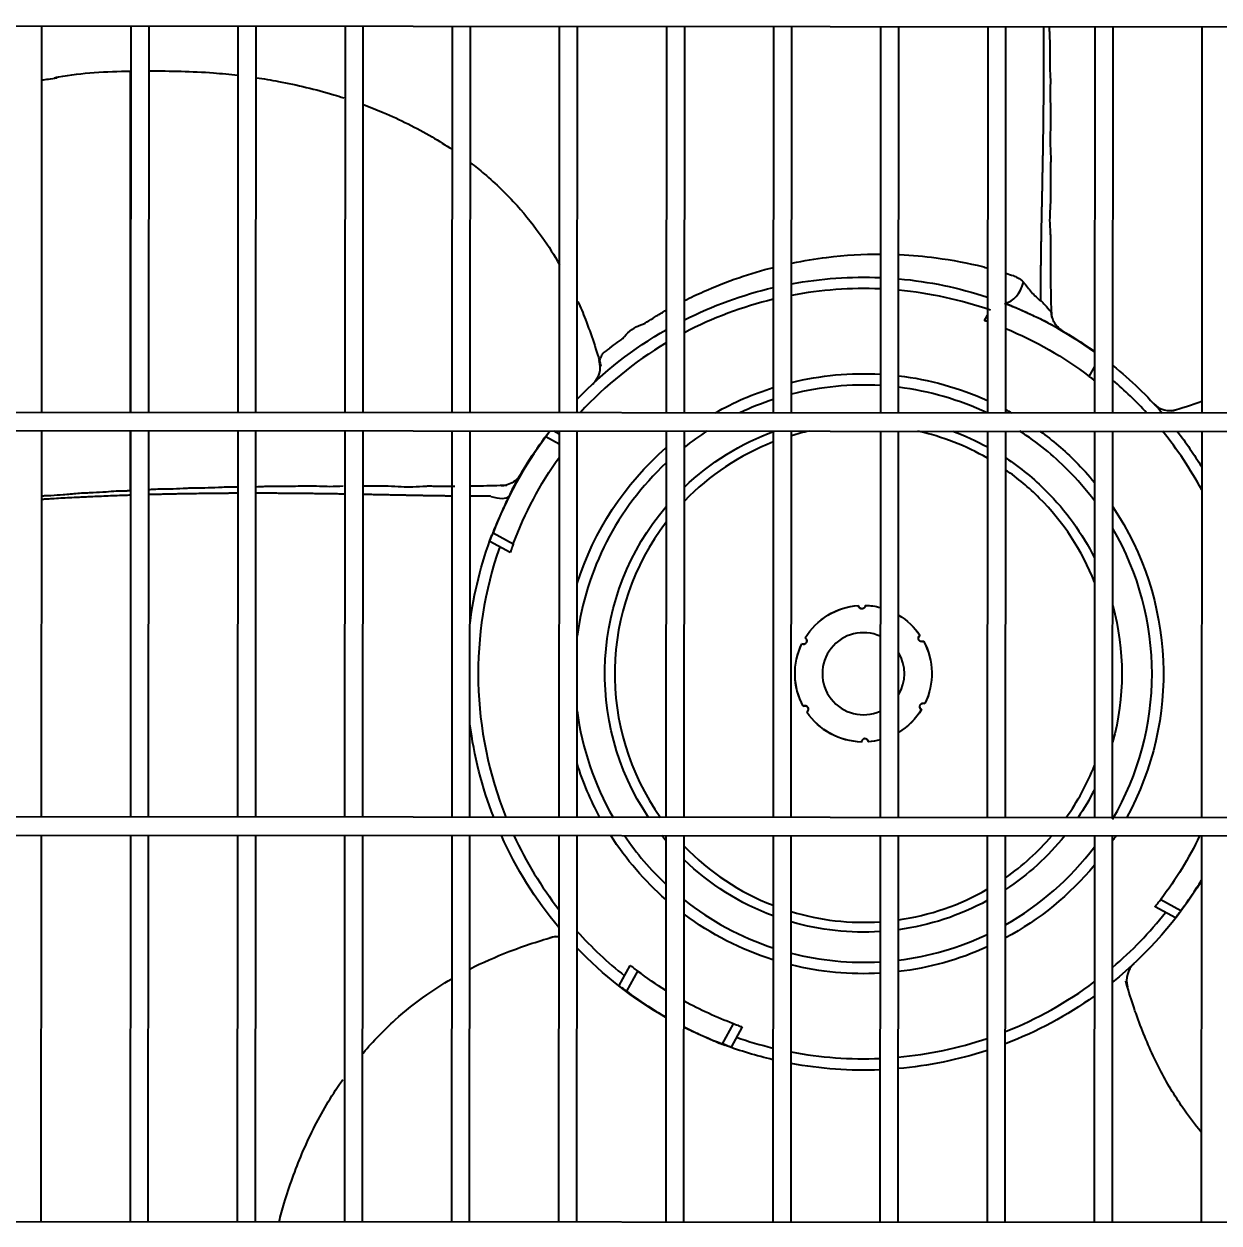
# Model space of a CAD drawing. Extents: x 58467 to 79089, y -33726 to -17391.
# Drawn here: x 72349.58 to 72375.8, y -20826.53 to -20800.22 of the extents above; entities that cross this region are included whole.
import ezdxf

# ---------------------------------------------------------------- set-up
doc = ezdxf.new("R2010")
doc.units = 0
doc.header["$LTSCALE"] = 100
doc.layers.add('+ENTE-ST-DOSEME USTU KONDDRENAJ', color=110, linetype='DOSEMEUSTUKONDENSDRENAJ_LINE', lineweight=40)
doc.linetypes.add('DOSEMEUSTUKONDENSDRENAJ_LINE', pattern='A,300,-40,["CD",Standard,S=15,R=0,X=-35,Y=-7.5],0', length=340)

# ---------------------------------------------------------------- blocks, each defined once
blk = doc.blocks.new('TV KLİMA SANTRALİ')
at = {"color": 3}
for p, q in [((54065.973, -33501.304, -2.269), (54184.335, -33501.376, -2.269)), ((54137.78, -33509.827, -2.269), (54137.785, -33501.348, -2.269)), ((54139.734, -33501.35, -2.269), (54139.729, -33509.828, -2.269)), ((54140.129, -33509.828, -2.269), (54140.134, -33501.35, -2.269)), ((54142.084, -33501.351, -2.269), (54142.079, -33509.83, -2.269)), ((54142.479, -33509.83, -2.269), (54142.484, -33501.351, -2.269)), ((54144.434, -33501.352, -2.269), (54144.429, -33509.831, -2.269)), ((54144.828, -33509.831, -2.269), (54144.834, -33501.353, -2.269)), ((54146.783, -33501.354, -2.269), (54146.778, -33509.832, -2.269)), ((54147.178, -33509.833, -2.269), (54147.183, -33501.354, -2.269)), ((54149.134, -33501.355, -2.269), (54149.129, -33509.834, -2.269)), ((54149.529, -33509.834, -2.269), (54149.534, -33501.356, -2.269)), ((54151.484, -33501.357, -2.269), (54151.478, -33509.835, -2.269)), ((54151.878, -33509.836, -2.269), (54151.884, -33501.357, -2.269)), ((54153.833, -33501.358, -2.269), (54153.828, -33509.837, -2.269)), ((54154.228, -33509.837, -2.269), (54154.233, -33501.358, -2.269)), ((54156.183, -33501.36, -2.269), (54156.178, -33509.838, -2.269)), ((54156.578, -33509.838, -2.269), (54156.583, -33501.36, -2.269)), ((54158.532, -33501.361, -2.269), (54158.527, -33509.84, -2.269)), ((54158.927, -33509.84, -2.269), (54158.932, -33501.361, -2.269)), ((54160.882, -33501.362, -2.269), (54160.877, -33509.841, -2.269)), ((54161.277, -33509.841, -2.269), (54161.282, -33501.363, -2.269)), ((54163.232, -33501.364, -2.269), (54163.227, -33509.842, -2.269)), ((54139.725, -33509.828, -2.269), (54139.729, -33502.35, -2.269)), ((54158.463, -33507.813, -2.269), (54158.529, -33507.694, -2.269)), ((54160.757, -33509.037, -2.269), (54160.878, -33508.817, -2.269)), ((54149.873, -33509.197, -2.269), (54149.892, -33509.179, -2.269)), ((54162.167, -33509.629, -2.269), (54162.185, -33509.648, -2.269)), ((54184.33, -33509.855, -2.269), (54065.967, -33509.783, -2.269)), ((54065.967, -33510.183, -2.269), (54184.33, -33510.255, -2.269)), ((54137.774, -33518.705, -2.269), (54137.779, -33510.227, -2.269)), ((54139.724, -33511.548, -2.269), (54139.725, -33510.227, -2.269)), ((54139.729, -33510.228, -2.269), (54139.724, -33518.706, -2.269)), ((54140.124, -33518.706, -2.269), (54140.129, -33510.228, -2.269)), ((54142.079, -33510.23, -2.269), (54142.073, -33518.707, -2.269)), ((54142.473, -33518.707, -2.269), (54142.479, -33510.23, -2.269)), ((54144.428, -33510.231, -2.269), (54144.423, -33518.709, -2.269)), ((54144.823, -33518.709, -2.269), (54144.828, -33510.231, -2.269)), ((54146.778, -33510.232, -2.269), (54146.773, -33518.71, -2.269)), ((54147.173, -33518.71, -2.269), (54147.178, -33510.233, -2.269)), ((54149.015, -33510.233, -2.269), (54149.129, -33510.296, -2.269)), ((54149.129, -33510.234, -2.269), (54149.123, -33518.712, -2.269)), ((54149.523, -33518.712, -2.269), (54149.528, -33510.234, -2.269)), ((54151.478, -33510.235, -2.269), (54151.473, -33518.713, -2.269)), ((54151.873, -33518.713, -2.269), (54151.878, -33510.236, -2.269)), ((54153.828, -33510.237, -2.269), (54153.823, -33518.714, -2.269)), ((54154.223, -33518.715, -2.269), (54154.228, -33510.237, -2.269)), ((54156.177, -33510.238, -2.269), (54156.172, -33518.716, -2.269)), ((54156.572, -33518.716, -2.269), (54156.577, -33510.238, -2.269)), ((54158.527, -33510.24, -2.269), (54158.522, -33518.717, -2.269)), ((54158.922, -33518.717, -2.269), (54158.927, -33510.24, -2.269)), ((54160.877, -33510.241, -2.269), (54160.872, -33518.719, -2.269)), ((54161.271, -33518.719, -2.269), (54161.277, -33510.241, -2.269)), ((54163.226, -33510.242, -2.269), (54163.221, -33518.72, -2.269)), ((54149.128, -33510.524, -2.269), (54148.838, -33510.364, -2.269)), ((54148.057, -33512.901, -2.269), (54147.611, -33512.657, -2.269)), ((54147.681, -33512.467, -2.269), (54148.125, -33512.71, -2.269)), ((54184.325, -33518.733, -2.269), (54065.962, -33518.661, -2.269)), ((54065.962, -33519.061, -2.269), (54184.325, -33519.133, -2.269)), ((54137.769, -33527.583, -2.269), (54137.774, -33519.105, -2.269)), ((54139.724, -33519.106, -2.269), (54139.718, -33527.584, -2.269)), ((54140.118, -33527.585, -2.269), (54140.124, -33519.106, -2.269)), ((54142.073, -33519.107, -2.269), (54142.068, -33527.586, -2.269)), ((54142.468, -33527.586, -2.269), (54142.473, -33519.107, -2.269)), ((54144.423, -33519.109, -2.269), (54144.418, -33527.587, -2.269)), ((54144.818, -33527.587, -2.269), (54144.823, -33519.109, -2.269)), ((54146.773, -33519.11, -2.269), (54146.767, -33527.589, -2.269)), ((54147.167, -33527.589, -2.269), (54147.172, -33519.11, -2.269)), ((54149.123, -33519.112, -2.269), (54149.118, -33527.59, -2.269)), ((54149.518, -33527.59, -2.269), (54149.523, -33519.112, -2.269)), ((54151.473, -33519.113, -2.269), (54151.468, -33527.592, -2.269)), ((54151.868, -33527.592, -2.269), (54151.873, -33519.113, -2.269)), ((54153.822, -33519.114, -2.269), (54153.817, -33527.593, -2.269)), ((54154.217, -33527.593, -2.269), (54154.222, -33519.115, -2.269)), ((54156.172, -33519.116, -2.269), (54156.167, -33527.594, -2.269)), ((54156.567, -33527.595, -2.269), (54156.572, -33519.116, -2.269)), ((54158.522, -33519.117, -2.269), (54158.517, -33527.596, -2.269)), ((54158.916, -33527.596, -2.269), (54158.922, -33519.117, -2.269)), ((54160.871, -33519.119, -2.269), (54160.866, -33527.597, -2.269)), ((54161.266, -33527.598, -2.269), (54161.271, -33519.119, -2.269)), ((54163.221, -33519.12, -2.269), (54163.216, -33527.599, -2.269)), ((54162.327, -33520.513, -2.269), (54162.77, -33520.757, -2.269)), ((54162.648, -33520.917, -2.269), (54162.203, -33520.673, -2.269)), ((54150.447, -33522.404, -2.269), (54150.691, -33521.959, -2.269)), ((54150.851, -33522.084, -2.269), (54150.608, -33522.527, -2.269)), ((54161.735, -33521.923, -2.269), (54161.716, -33521.941, -2.269)), ((54152.711, -33523.682, -2.269), (54152.954, -33523.239, -2.269)), ((54153.145, -33523.307, -2.269), (54152.9, -33523.752, -2.269)), ((54184.319, -33527.612, -2.269), (54065.957, -33527.54, -2.269))]:
    blk.add_line(p, q, dxfattribs=at)
at = {"color": 3, "extrusion": (0, 0, -1)}
for centre, radius, start, end in [((-54155.804, -33515.56, 2.269), 8.699, 79.573, 92.4741), ((-54155.804, -33515.56, 2.269), 8.699, 63.184, 76.8818), ((-54155.804, -33515.56, 2.269), 8.699, 95.1136, 108.2553), ((-54155.804, -33515.56, 2.269), 8.699, 117.7046, 125.6824), ((-54155.804, -33515.56, 2.269), 8.699, 43.8323, 60.1902), ((-54155.804, -33515.56, 2.269), 8.191, 112.4245, 127.2082), ((-54155.804, -33515.56, 2.269), 6.582, 76.1411, 93.2524), ((-54155.804, -33515.56, 2.269), 8.699, 128.9956, 138.8965), ((-54155.804, -33515.56, 2.269), 6.582, 96.7455, 114.4361), ((-54155.804, -33515.56, 2.269), 6.582, 60.4193, 72.5243), ((-54155.804, -33515.56, 2.269), 6.582, 118.3174, 119.6336), ((-54155.804, -33515.56, 2.269), 8.699, 27.7046, 37.7632), ((-54155.804, -33515.56, 2.269), 5.671, 46.1767, 69.8355), ((-54155.804, -33515.56, 2.269), 5.671, 110.2174, 118.683), ((-54155.804, -33515.56, 2.269), 6.582, 126.0574, 135.0349), ((-54155.804, -33515.56, 2.269), 8.699, 142.3068, 148.5646), ((-54155.804, -33515.56, 2.269), 8.191, 20.3616, 35.4077), ((-54155.804, -33515.56, 2.269), 6.582, 17.4949, 48.9049), ((-54155.804, -33515.56, 2.269), 5.671, 123.4024, 135.0349), ((-54155.804, -33515.56, 2.269), 6.582, 135.0349, 140.3955), ((-54155.804, -33515.56, 2.269), 5.671, 135.0349, 153.3949), ((-54155.804, -33515.56, 2.269), 5.671, 326.223, 40.2705), ((-54155.804, -33515.56, 2.269), 6.582, 146.223, 208.683), ((-54155.803, -33515.56, 2.269), 8.699, 7.3237, 20.4706), ((-54155.804, -33515.56, 2.269), 1.5, 31.5485, 85.82), ((-54155.804, -33515.56, 2.269), 1.5, 31.65, 85.9198), ((-54155.772, -33514.061, 2.269), 0.075, 180.2174, 357.3523), ((-54155.804, -33515.56, 2.269), 1.5, 91.5498, 104.3278), ((-54155.804, -33515.56, 2.269), 1.5, 91.65, 104.3279), ((-54155.804, -33515.56, 2.269), 5.671, 164.6955, 195.363), ((-54155.804, -33515.56, 2.269), 1.5, 120.9344, 145.9198), ((-54155.804, -33515.56, 2.269), 1.5, 120.9345, 145.82), ((-54157.087, -33514.783, 2.269), 0.075, 240.2174, 57.3523), ((-54155.804, -33515.56, 2.269), 1.5, 331.65, 25.9198), ((-54155.804, -33515.56, 2.269), 1.5, 331.5498, 25.8212), ((-54154.49, -33514.838, 2.269), 0.075, 120.2174, 297.3523), ((-54155.804, -33515.56, 2.269), 1.5, 151.5498, 205.82), ((-54155.804, -33515.56, 2.269), 1.5, 151.65, 205.9198), ((-54154.521, -33516.338, 2.269), 0.075, 60.2174, 237.3523), ((-54157.118, -33516.282, 2.269), 0.075, 300.2174, 117.3523), ((-54155.804, -33515.56, 2.269), 1.5, 271.65, 325.9198), ((-54155.804, -33515.56, 2.269), 1.5, 271.5498, 325.82), ((-54155.804, -33515.56, 2.269), 1.5, 211.5498, 239.1343), ((-54155.804, -33515.56, 2.269), 1.5, 211.65, 239.1342), ((-54155.803, -33515.56, 2.269), 8.699, 338.763, 352.7453), ((-54155.836, -33517.06, 2.269), 0.075, 0.2174, 177.3523), ((-54155.804, -33515.56, 2.269), 1.5, 255.7416, 265.9198), ((-54155.804, -33515.56, 2.269), 1.5, 255.7419, 265.82), ((-54155.804, -33515.56, 2.269), 6.582, 331.3811, 342.5636), ((-54155.804, -33515.56, 2.269), 5.671, 206.6636, 213.8411), ((-54155.805, -33515.556, 2.269), 8.702, 320.1724, 335.8854), ((-54155.804, -33515.56, 2.269), 6.582, 311.1536, 327.3368), ((-54155.804, -33515.56, 2.269), 5.671, 319.788, 321.2055), ((-54155.804, -33515.56, 2.269), 5.671, 218.8586, 236.6561), ((-54155.804, -33515.56, 2.269), 6.582, 212.7274, 213.8355), ((-54155.804, -33515.56, 2.269), 8.191, 205.7646, 217.2082), ((-54155.804, -33515.56, 2.269), 5.671, 290.4592, 313.8817), ((-54155.804, -33515.56, 2.269), 6.582, 219.663, 241.7411), ((-54155.804, -33515.56, 2.269), 8.699, 211.5066, 231.0756), ((-54155.804, -33515.56, 2.269), 5.671, 241.3755, 262.2274), ((-54155.804, -33515.56, 2.269), 6.582, 287.5343, 306.6818), ((-54155.804, -33515.56, 2.269), 5.671, 266.2886, 286.2011), ((-54155.804, -33515.56, 2.269), 8.699, 299.8811, 316.239), ((-54155.804, -33515.56, 2.269), 6.582, 245.6224, 263.313), ((-54155.804, -33515.56, 2.269), 8.191, 301.941, 307.2082), ((-54155.804, -33515.56, 2.269), 6.582, 266.8061, 283.9174), ((-54155.804, -33515.56, 2.269), 8.699, 234.3889, 249.0177), ((-54155.804, -33515.56, 2.269), 8.191, 290.3616, 298.7012), ((-54155.804, -33515.56, 2.269), 8.699, 283.1872, 290.4706), ((-54155.804, -33515.56, 2.269), 8.699, 251.8137, 264.9541), ((-54155.804, -33515.56, 2.269), 8.699, 267.5948, 280.496)]:
    blk.add_arc(centre, radius, start, end, dxfattribs=at)
at = {"color": 3}
for centre, radius, start, end in [((54155.804, -33515.56, -2.269), 8.449, 87.4539, 100.7405), ((54155.804, -33515.56, -2.269), 8.449, 103.5155, 117.6786), ((54155.804, -33515.56, -2.269), 8.449, 70.7519, 84.7355), ((54155.804, -33515.56, -2.269), 8.691, 54.2818, 69.1503), ((54155.804, -33515.56, -2.269), 8.449, 120.7872, 137.3274), ((54155.804, -33515.56, -2.269), 6.332, 86.6126, 104.4045), ((54155.804, -33515.56, -2.269), 8.449, 42.602, 49.6204), ((54155.804, -33515.56, -2.269), 6.332, 64.6189, 82.9789), ((54155.804, -33515.56, -2.269), 6.332, 108.1789, 115.3058), ((54155.804, -33515.56, -2.269), 6.332, 122.7589, 128.3164), ((54155.804, -33515.56, -2.269), 5.455, 102.5933, 106.7951), ((54155.804, -33515.56, -2.269), 5.455, 60.0514, 77.3314), ((54155.804, -33515.56, -2.269), 6.332, 44.9651, 57.1657), ((54155.804, -33515.56, -2.269), 8.449, 28.5452, 39.0158), ((54155.805, -33515.565, -2.269), 8.694, 143.2606, 159.1277), ((54155.804, -33515.56, -2.269), 5.455, 111.2389, 136.0395), ((54155.804, -33515.56, -2.269), 6.332, 133.092, 172.5064), ((54155.804, -33515.56, -2.269), 5.455, 44.9651, 55.0789), ((54155.804, -33515.56, -2.269), 6.332, 36.7751, 44.9651), ((54155.804, -33515.56, -2.269), 5.455, 21.627, 44.9651), ((54155.804, -33515.56, -2.269), 5.455, 142.4857, 215.3182), ((54155.804, -33515.56, -2.269), 6.332, 329.7082, 30.222), ((54155.803, -33515.559, -2.269), 8.449, 160.7616, 201.9077), ((54155.804, -33515.56, -2.269), 0.9, 65.6651, 294.2651), ((54155.804, -33515.56, -2.269), 0.9, 328.8251, 31.1051), ((54155.804, -33515.56, -2.269), 6.332, 187.4239, 209.862), ((54155.804, -33515.56, -2.269), 5.455, 324.6176, 338.3032), ((54155.804, -33515.56, -2.269), 8.449, 204.8537, 217.7324), ((54155.804, -33515.56, -2.269), 6.332, 214.1314, 226.8382), ((54155.804, -33515.56, -2.269), 5.455, 304.8513, 319.2851), ((54155.804, -33515.56, -2.269), 5.455, 223.8907, 248.6913), ((54155.804, -33515.56, -2.269), 6.332, 299.4851, 323.1551), ((54155.804, -33515.56, -2.269), 8.691, 323.28, 328.5769), ((54155.804, -33515.56, -2.269), 6.332, 231.6139, 251.7514), ((54155.804, -33515.56, -2.269), 5.455, 278.0876, 299.8789), ((54155.804, -33515.56, -2.269), 5.455, 253.1351, 273.8576), ((54155.804, -33515.56, -2.269), 8.449, 310.3079, 321.6783), ((54155.804, -33515.56, -2.269), 8.449, 221.9636, 231.6783), ((54155.804, -33515.56, -2.269), 6.332, 276.9514, 295.407), ((54155.804, -33515.56, -2.269), 6.332, 255.5257, 273.3176), ((54155.804, -33515.56, -2.269), 8.449, 291.6355, 306.837), ((54155.804, -33515.56, -2.269), 8.691, 233.28, 240.0908), ((54155.804, -33515.56, -2.269), 8.691, 243.0876, 249.1503), ((54155.804, -33515.56, -2.269), 8.449, 250.7519, 256.416), ((54155.804, -33515.56, -2.269), 8.449, 275.196, 288.7441), ((54155.804, -33515.56, -2.269), 8.449, 259.191, 272.4775)]:
    blk.add_arc(centre, radius, start, end, dxfattribs=at)
at = {"color": 3, "extrusion": (6.04762e-06, 5.63815e-06, 1)}
blk.add_arc((54149.531, -33508.833, -2.128), 0.5, 313.0528, 16.4385, dxfattribs=at)
at = {"color": 3, "extrusion": (5.24685e-06, -5.62791e-06, 1)}
blk.add_arc((54162.531, -33509.287, -1.794), 0.5, 223.0528, 286.4376, dxfattribs=at)
at = {"color": 3, "extrusion": (-5.02823e-06, 5.39341e-06, 1)}
blk.add_arc((54149.077, -33521.834, -2.723), 0.5, 84.8094, 106.4328, dxfattribs=at)
at = {"color": 3, "extrusion": (-5.90122e-06, -5.50166e-06, 1)}
blk.add_arc((54162.077, -33522.288, -2.405), 0.5, 133.0528, 196.4386, dxfattribs=at)
at = {"color": 3}
blk.add_ellipse((54159.021, -33506.943, -2.269), major_axis=(-0.175, -0.468), ratio=0.588101, start_param=0.279088, end_param=1.726902, dxfattribs=at)
for points, knots in [([(54159.698, -33507.375, -2.269), (54159.698, -33507.359, -2.269), (54159.698, -33507.317, -2.269), (54159.697, -33507.233, -2.269), (54159.697, -33507.141, -2.269), (54159.697, -33507.047, -2.269), (54159.697, -33506.964, -2.269), (54159.698, -33506.882, -2.269), (54159.699, -33506.786, -2.269), (54159.699, -33506.686, -2.269), (54159.701, -33506.575, -2.269), (54159.702, -33506.476, -2.269), (54159.703, -33506.369, -2.269), (54159.705, -33506.27, -2.269), (54159.706, -33506.169, -2.269), (54159.708, -33506.053, -2.269), (54159.71, -33505.951, -2.269), (54159.712, -33505.835, -2.269), (54159.714, -33505.717, -2.269), (54159.716, -33505.597, -2.269), (54159.719, -33505.492, -2.269), (54159.721, -33505.385, -2.269), (54159.724, -33505.261, -2.269), (54159.726, -33505.134, -2.269), (54159.729, -33505.009, -2.269), (54159.731, -33504.883, -2.269), (54159.734, -33504.758, -2.269), (54159.736, -33504.633, -2.269), (54159.738, -33504.509, -2.269), (54159.741, -33504.383, -2.269), (54159.743, -33504.258, -2.269), (54159.745, -33504.133, -2.269), (54159.747, -33504.006, -2.269), (54159.749, -33503.863, -2.269), (54159.752, -33503.734, -2.269), (54159.754, -33503.586, -2.269), (54159.755, -33503.453, -2.269), (54159.757, -33503.321, -2.269), (54159.758, -33503.173, -2.269), (54159.759, -33503.043, -2.269), (54159.761, -33502.897, -2.269), (54159.762, -33502.768, -2.269), (54159.762, -33502.622, -2.269), (54159.763, -33502.476, -2.269), (54159.763, -33502.329, -2.269), (54159.763, -33502.181, -2.269), (54159.763, -33502.048, -2.269), (54159.763, -33501.896, -2.269), (54159.763, -33501.761, -2.269), (54159.762, -33501.593, -2.269), (54159.761, -33501.471, -2.269), (54159.76, -33501.383, -2.269), (54159.76, -33501.361, -2.269)], [0, 0, 0, 0, 0.009657, 0.02509, 0.048239, 0.063672, 0.079104, 0.094537, 0.109969, 0.133118, 0.148551, 0.1717, 0.187132, 0.202565, 0.225714, 0.241146, 0.264295, 0.279728, 0.302877, 0.326025, 0.341458, 0.356891, 0.380039, 0.403188, 0.418621, 0.44177, 0.464919, 0.480351, 0.5035, 0.526649, 0.542082, 0.56523, 0.588379, 0.603812, 0.634677, 0.65011, 0.673259, 0.696407, 0.71184, 0.742705, 0.758138, 0.781287, 0.804435, 0.827584, 0.850733, 0.873882, 0.897031, 0.912464, 0.943329, 0.958761, 0.989626, 1, 1, 1, 1]), ([(54159.935, -33507.741, -2.269), (54159.929, -33507.546, -2.269), (54159.918, -33507.15, -2.269), (54159.915, -33506.728, -2.269), (54159.913, -33506.442, -2.269), (54159.915, -33506.319, -2.269), (54159.913, -33506.188, -2.269), (54159.916, -33506.08, -2.269), (54159.915, -33505.978, -2.269), (54159.908, -33505.816, -2.269), (54159.891, -33505.633, -2.269), (54159.908, -33505.352, -2.269), (54159.923, -33504.967, -2.269), (54159.912, -33504.657, -2.269), (54159.918, -33504.411, -2.269), (54159.921, -33504.285, -2.269), (54159.919, -33504.103, -2.269), (54159.902, -33503.907, -2.269), (54159.915, -33503.625, -2.269), (54159.923, -33503.298, -2.269), (54159.908, -33502.98, -2.269), (54159.911, -33502.739, -2.269), (54159.913, -33502.577, -2.269), (54159.913, -33502.493, -2.269), (54159.904, -33502.34, -2.269), (54159.896, -33502.162, -2.269), (54159.9, -33501.945, -2.269), (54159.901, -33501.693, -2.269), (54159.892, -33501.5, -2.269), (54159.886, -33501.377, -2.269), (54159.885, -33501.36, -2.269)], [0, 0, 0, 0, 0.086927, 0.17607, 0.186813, 0.212809, 0.232759, 0.251976, 0.264118, 0.276953, 0.324589, 0.364075, 0.406459, 0.489914, 0.52257, 0.535292, 0.546877, 0.601972, 0.636018, 0.672402, 0.744707, 0.800023, 0.809861, 0.818716, 0.836443, 0.879261, 0.904512, 0.931969, 0.990672, 1, 1, 1, 1]), ([(54138.059, -33502.483, -2.269), (54138.089, -33502.477, -2.269), (54138.636, -33502.372, -2.269), (54139.197, -33502.345, -2.269), (54139.728, -33502.337, -2.269)], [0, 0, 0, 0, 0.054083, 1, 1, 1, 1]), ([(54140.134, -33502.334, -2.269), (54140.605, -33502.333, -2.269), (54141.255, -33502.346, -2.269), (54141.905, -33502.408, -2.269), (54142.085, -33502.43, -2.269)], [0, 0, 0, 0, 0.723565, 1, 1, 1, 1]), ([(54137.781, -33502.533, -2.269), (54137.83, -33502.526, -2.269), (54137.941, -33502.511, -2.269), (54138.051, -33502.497, -2.269), (54138.111, -33502.489, -2.269)], [0, 0, 0, 0, 0.449176, 1, 1, 1, 1]), ([(54142.485, -33502.483, -2.269), (54142.648, -33502.507, -2.269), (54143.221, -33502.603, -2.269), (54143.861, -33502.755, -2.269), (54144.332, -33502.901, -2.269), (54144.404, -33502.924, -2.269)], [0, 0, 0, 0, 0.251534, 0.886152, 1, 1, 1, 1]), ([(54144.837, -33503.074, -2.269), (54144.983, -33503.128, -2.269), (54145.498, -33503.332, -2.269), (54146.152, -33503.657, -2.269), (54146.639, -33503.963, -2.269), (54146.783, -33504.06, -2.269)], [0, 0, 0, 0, 0.214057, 0.763166, 1, 1, 1, 1]), ([(54147.187, -33504.35, -2.269), (54147.289, -33504.428, -2.269), (54147.649, -33504.718, -2.269), (54148.195, -33505.245, -2.269), (54148.737, -33505.926, -2.269), (54149.023, -33506.378, -2.269), (54149.141, -33506.585, -2.269)], [0, 0, 0, 0, 0.130207, 0.467681, 0.763107, 1, 1, 1, 1]), ([(54154.237, -33506.552, -2.269), (54154.494, -33506.498, -2.269), (54154.748, -33506.457, -2.269), (54155.407, -33506.375, -2.269), (54155.804, -33506.353, -2.269), (54156.187, -33506.355, -2.269)], [0, 0, 0, 0, 0.378219, 0.378219, 1, 1, 1, 1]), ([(54156.595, -33506.365, -2.269), (54156.872, -33506.378, -2.269), (54157.141, -33506.403, -2.269), (54157.76, -33506.484, -2.269), (54158.101, -33506.549, -2.269), (54158.457, -33506.639, -2.269), (54158.496, -33506.649, -2.269), (54158.534, -33506.659, -2.269)], [0, 0, 0, 0, 0.387206, 0.387206, 0.93276, 0.93276, 1, 1, 1, 1]), ([(54151.88, -33507.372, -2.269), (54152.018, -33507.303, -2.269), (54152.156, -33507.238, -2.269), (54152.811, -33506.948, -2.269), (54153.328, -33506.772, -2.269), (54153.836, -33506.644, -2.269)], [0, 0, 0, 0, 0.21097, 0.21097, 1, 1, 1, 1]), ([(54158.93, -33506.775, -2.269), (54158.984, -33506.793, -2.269), (54159.038, -33506.811, -2.269), (54159.124, -33506.836, -2.269), (54159.155, -33506.849, -2.269), (54159.23, -33506.893, -2.269), (54159.275, -33506.924, -2.269), (54159.32, -33506.971, -2.269)], [0, 0, 0, 0, 0.427919, 0.427919, 0.71396, 0.71396, 1, 1, 1, 1]), ([(54159.32, -33506.971, -2.269), (54159.378, -33507.033, -2.269), (54159.429, -33507.117, -2.269), (54159.554, -33507.262, -2.269), (54159.63, -33507.323, -2.269), (54159.695, -33507.388, -2.269)], [0, 0, 0, 0, 0.5, 0.5, 1, 1, 1, 1]), ([(54149.543, -33507.39, -2.269), (54149.6, -33507.521, -2.269), (54149.791, -33507.986, -2.269), (54149.95, -33508.464, -2.269), (54150.047, -33508.814, -2.269)], [0, 0, 0, 0, 0.284303, 1, 1, 1, 1]), ([(54159.698, -33507.375, -2.269), (54159.698, -33507.375, -2.269), (54159.698, -33507.375, -2.269), (54159.729, -33507.404, -2.269), (54159.758, -33507.434, -2.269), (54159.785, -33507.464, -2.269)], [0, 0, 0, 0, 0.000046, 0.000046, 1, 1, 1, 1]), ([(54150.017, -33508.698, -2.269), (54150.019, -33508.697, -2.269), (54150.022, -33508.694, -2.269), (54150.03, -33508.674, -2.269), (54150.035, -33508.657, -2.269), (54150.049, -33508.607, -2.269), (54150.062, -33508.572, -2.269), (54150.105, -33508.512, -2.269), (54150.137, -33508.498, -2.269), (54150.194, -33508.461, -2.269), (54150.22, -33508.439, -2.269), (54150.296, -33508.371, -2.269), (54150.351, -33508.33, -2.269), (54150.434, -33508.273, -2.269), (54150.463, -33508.256, -2.269), (54150.516, -33508.217, -2.269), (54150.539, -33508.19, -2.269), (54150.61, -33508.105, -2.269), (54150.665, -33508.052, -2.269), (54150.788, -33507.966, -2.269), (54150.856, -33507.934, -2.269), (54150.987, -33507.882, -2.269), (54151.044, -33507.852, -2.269), (54151.154, -33507.783, -2.269), (54151.209, -33507.744, -2.269), (54151.336, -33507.667, -2.269), (54151.406, -33507.626, -2.269), (54151.477, -33507.587, -2.269)], [0, 0, 0, 0, 0.020274, 0.020274, 0.047518, 0.047518, 0.102008, 0.102008, 0.156498, 0.156498, 0.210988, 0.210988, 0.319967, 0.319967, 0.374457, 0.374457, 0.428947, 0.428947, 0.537926, 0.537926, 0.646906, 0.646906, 0.755886, 0.755886, 0.864865, 0.864865, 1, 1, 1, 1]), ([(54159.694, -33507.782, -2.269), (54159.674, -33507.772, -2.269), (54159.653, -33507.763, -2.269), (54159.537, -33507.708, -2.269), (54159.44, -33507.665, -2.269), (54159.256, -33507.583, -2.269), (54159.17, -33507.545, -2.269), (54159.032, -33507.486, -2.269), (54158.98, -33507.464, -2.269), (54158.929, -33507.443, -2.269)], [0, 0, 0, 0, 0.08108, 0.08108, 0.461663, 0.461663, 0.79753, 0.79753, 1, 1, 1, 1]), ([(54159.785, -33507.464, -2.269), (54159.832, -33507.516, -2.269), (54159.876, -33507.567, -2.269), (54159.919, -33507.623, -2.269), (54159.929, -33507.633, -2.269), (54159.931, -33507.63, -2.269)], [0, 0, 0, 0, 0.677972, 0.677972, 1, 1, 1, 1]), ([(54160.178, -33508.041, -2.269), (54160.178, -33508.042, -2.269), (54160.178, -33508.041, -2.269), (54160.178, -33508.042, -2.269), (54160.175, -33508.04, -2.269), (54160.172, -33508.038, -2.269), (54160.132, -33508.014, -2.269), (54160.059, -33507.954, -2.269), (54159.98, -33507.84, -2.269), (54159.937, -33507.725, -2.269), (54159.936, -33507.651, -2.269), (54159.938, -33507.624, -2.269)], [0, 0, 0, 0, 0.033603, 0.066016, 0.071783, 0.077551, 0.090545, 0.331487, 0.591566, 0.854337, 1, 1, 1, 1]), ([(54158.528, -33507.836, -2.269), (54158.514, -33507.831, -2.269), (54158.501, -33507.826, -2.269), (54158.48, -33507.819, -2.269), (54158.472, -33507.816, -2.269), (54158.465, -33507.814, -2.269), (54158.463, -33507.813, -2.269), (54158.463, -33507.813, -2.269)], [0, 0, 0, 0, 0.355105, 0.355105, 0.755417, 0.755417, 1, 1, 1, 1]), ([(54160.878, -33509.131, -2.269), (54160.868, -33509.123, -2.269), (54160.856, -33509.114, -2.269), (54160.829, -33509.092, -2.269), (54160.812, -33509.079, -2.269), (54160.782, -33509.056, -2.269), (54160.769, -33509.046, -2.269), (54160.757, -33509.037, -2.269)], [0, 0, 0, 0, 0.33514, 0.33514, 0.728378, 0.728378, 1, 1, 1, 1]), ([(54148.838, -33510.364, -2.269), (54148.851, -33510.346, -2.269), (54148.865, -33510.327, -2.269), (54148.891, -33510.293, -2.269), (54148.904, -33510.277, -2.269), (54148.923, -33510.251, -2.269), (54148.931, -33510.241, -2.269), (54148.938, -33510.232, -2.269)], [0, 0, 0, 0, 0.355398, 0.355398, 0.710856, 0.710856, 1, 1, 1, 1]), ([(54148.247, -33511.233, -2.269), (54148.223, -33511.27, -2.269), (54148.161, -33511.34, -2.269), (54148.028, -33511.409, -2.269), (54147.92, -33511.443, -2.269), (54147.863, -33511.435, -2.269), (54147.861, -33511.434, -2.269)], [0, 0, 0, 0, 0.282775, 0.623842, 0.989494, 1, 1, 1, 1]), ([(54139.726, -33511.549, -2.269), (54139.699, -33511.55, -2.269), (54139.635, -33511.552, -2.269), (54139.534, -33511.554, -2.269), (54139.377, -33511.557, -2.269), (54139.171, -33511.579, -2.269), (54138.948, -33511.589, -2.269), (54138.733, -33511.597, -2.269), (54138.502, -33511.612, -2.269), (54138.256, -33511.637, -2.269), (54138.043, -33511.652, -2.269), (54137.879, -33511.658, -2.269), (54137.806, -33511.662, -2.269), (54137.779, -33511.663, -2.269)], [0, 0, 0, 0, 0.047503, 0.110853, 0.162385, 0.26559, 0.398055, 0.474574, 0.557765, 0.734792, 0.898208, 0.962554, 1, 1, 1, 1]), ([(54142.077, -33511.601, -2.269), (54142.041, -33511.602, -2.269), (54141.972, -33511.602, -2.269), (54141.835, -33511.603, -2.269), (54141.703, -33511.604, -2.269), (54141.538, -33511.605, -2.269), (54141.407, -33511.607, -2.269), (54141.243, -33511.609, -2.269), (54141.111, -33511.611, -2.269), (54140.947, -33511.613, -2.269), (54140.814, -33511.616, -2.269), (54140.648, -33511.619, -2.269), (54140.512, -33511.622, -2.269), (54140.343, -33511.626, -2.269), (54140.223, -33511.63, -2.269), (54140.139, -33511.632, -2.269), (54140.12, -33511.632, -2.269)], [0, 0, 0, 0, 0.054128, 0.105118, 0.207098, 0.258088, 0.360068, 0.411058, 0.513038, 0.564028, 0.666008, 0.716998, 0.818978, 0.869968, 0.971948, 1, 1, 1, 1]), ([(54142.077, -33511.464, -2.269), (54142.054, -33511.464, -2.269), (54141.901, -33511.465, -2.269), (54141.649, -33511.477, -2.269), (54141.42, -33511.487, -2.269), (54141.239, -33511.486, -2.269), (54141.115, -33511.486, -2.269), (54140.995, -33511.491, -2.269), (54140.828, -33511.505, -2.269), (54140.635, -33511.51, -2.269), (54140.414, -33511.511, -2.269), (54140.255, -33511.517, -2.269), (54140.16, -33511.523, -2.269), (54140.121, -33511.526, -2.269)], [0, 0, 0, 0, 0.032499, 0.217887, 0.394885, 0.465501, 0.52211, 0.573462, 0.630237, 0.769056, 0.849466, 0.935544, 1, 1, 1, 1]), ([(54144.393, -33511.446, -2.269), (54144.292, -33511.45, -2.269), (54144.132, -33511.462, -2.269), (54143.868, -33511.449, -2.269), (54143.54, -33511.441, -2.269), (54143.223, -33511.457, -2.269), (54142.981, -33511.453, -2.269), (54142.819, -33511.451, -2.269), (54142.736, -33511.452, -2.269), (54142.622, -33511.458, -2.269), (54142.532, -33511.463, -2.269), (54142.478, -33511.464, -2.269)], [0, 0, 0, 0, 0.153476, 0.264532, 0.383214, 0.619071, 0.799507, 0.831601, 0.860485, 0.918311, 1, 1, 1, 1]), ([(54144.427, -33511.62, -2.269), (54144.41, -33511.62, -2.269), (54144.345, -33511.618, -2.269), (54144.249, -33511.617, -2.269), (54144.106, -33511.615, -2.269), (54143.976, -33511.613, -2.269), (54143.828, -33511.611, -2.269), (54143.696, -33511.609, -2.269), (54143.563, -33511.607, -2.269), (54143.416, -33511.606, -2.269), (54143.285, -33511.605, -2.269), (54143.14, -33511.603, -2.269), (54143.01, -33511.603, -2.269), (54142.864, -33511.602, -2.269), (54142.718, -33511.601, -2.269), (54142.59, -33511.601, -2.269), (54142.509, -33511.601, -2.269), (54142.478, -33511.601, -2.269)], [0, 0, 0, 0, 0.027433, 0.102463, 0.152482, 0.252522, 0.302541, 0.377571, 0.4526, 0.50262, 0.602659, 0.652679, 0.727708, 0.802738, 0.877767, 0.952797, 1, 1, 1, 1]), ([(54146.844, -33511.45, -2.269), (54146.827, -33511.45, -2.269), (54146.786, -33511.45, -2.269), (54146.685, -33511.451, -2.269), (54146.562, -33511.449, -2.269), (54146.431, -33511.451, -2.269), (54146.322, -33511.448, -2.269), (54146.221, -33511.449, -2.269), (54146.059, -33511.456, -2.269), (54145.875, -33511.473, -2.269), (54145.595, -33511.457, -2.269), (54145.219, -33511.441, -2.269), (54144.979, -33511.449, -2.269), (54144.826, -33511.449, -2.269)], [0, 0, 0, 0, 0.023979, 0.057821, 0.139707, 0.202549, 0.263082, 0.301331, 0.341759, 0.491813, 0.616194, 0.749702, 1, 1, 1, 1]), ([(54147.985, -33511.429, -2.269), (54147.789, -33511.436, -2.269), (54147.52, -33511.443, -2.269), (54147.251, -33511.447, -2.269), (54147.177, -33511.448, -2.269)], [0, 0, 0, 0, 0.728232, 1, 1, 1, 1]), ([(54139.73, -33511.644, -2.269), (54139.681, -33511.646, -2.269), (54139.567, -33511.65, -2.269), (54139.42, -33511.656, -2.269), (54139.256, -33511.662, -2.269), (54139.108, -33511.668, -2.269), (54138.942, -33511.675, -2.269), (54138.791, -33511.682, -2.269), (54138.64, -33511.689, -2.269), (54138.475, -33511.698, -2.269), (54138.329, -33511.705, -2.269), (54138.167, -33511.714, -2.269), (54138.022, -33511.723, -2.269), (54137.881, -33511.731, -2.269), (54137.806, -33511.736, -2.269), (54137.779, -33511.737, -2.269)], [0, 0, 0, 0, 0.075374, 0.176188, 0.226595, 0.327409, 0.403019, 0.47863, 0.55424, 0.629851, 0.730665, 0.781072, 0.881886, 0.957497, 1, 1, 1, 1]), ([(54146.777, -33511.663, -2.269), (54146.753, -33511.663, -2.269), (54146.699, -33511.662, -2.269), (54146.612, -33511.661, -2.269), (54146.512, -33511.66, -2.269), (54146.411, -33511.658, -2.269), (54146.296, -33511.656, -2.269), (54146.194, -33511.655, -2.269), (54146.077, -33511.652, -2.269), (54145.96, -33511.65, -2.269), (54145.84, -33511.648, -2.269), (54145.735, -33511.646, -2.269), (54145.627, -33511.643, -2.269), (54145.504, -33511.641, -2.269), (54145.377, -33511.638, -2.269), (54145.251, -33511.636, -2.269), (54145.125, -33511.633, -2.269), (54145.001, -33511.631, -2.269), (54144.901, -33511.629, -2.269), (54144.849, -33511.628, -2.269), (54144.828, -33511.627, -2.269)], [0, 0, 0, 0, 0.040122, 0.086532, 0.132942, 0.202558, 0.248968, 0.318584, 0.364994, 0.43461, 0.504225, 0.550636, 0.597046, 0.666662, 0.736277, 0.782688, 0.852303, 0.921919, 0.968329, 1, 1, 1, 1]), ([(54147.618, -33511.667, -2.269), (54147.602, -33511.667, -2.269), (54147.56, -33511.667, -2.269), (54147.476, -33511.667, -2.269), (54147.384, -33511.667, -2.269), (54147.29, -33511.667, -2.269), (54147.224, -33511.667, -2.269), (54147.187, -33511.667, -2.269), (54147.177, -33511.667, -2.269)], [0, 0, 0, 0, 0.114118, 0.296477, 0.570016, 0.752375, 0.934735, 1, 1, 1, 1]), ([(54147.631, -33511.669, -2.269), (54147.721, -33511.698, -2.269), (54147.807, -33511.713, -2.269), (54147.947, -33511.714, -2.269), (54148, -33511.698, -2.269), (54148.026, -33511.67, -2.269)], [0, 0, 0, 0, 0.5, 0.5, 1, 1, 1, 1]), ([(54148.026, -33511.67, -2.269), (54148.016, -33511.69, -2.269), (54148.006, -33511.711, -2.269), (54147.952, -33511.827, -2.269), (54147.908, -33511.925, -2.269), (54147.826, -33512.108, -2.269), (54147.788, -33512.194, -2.269), (54147.717, -33512.36, -2.269), (54147.683, -33512.439, -2.269), (54147.654, -33512.518, -2.269)], [0, 0, 0, 0, 0.07319, 0.07319, 0.416738, 0.416738, 0.719921, 0.719921, 1, 1, 1, 1]), ([(54147.611, -33512.657, -2.269), (54147.611, -33512.657, -2.269), (54147.613, -33512.653, -2.269), (54147.617, -33512.639, -2.269), (54147.621, -33512.629, -2.269), (54147.631, -33512.603, -2.269), (54147.636, -33512.587, -2.269), (54147.649, -33512.551, -2.269), (54147.657, -33512.531, -2.269), (54147.67, -33512.496, -2.269), (54147.675, -33512.482, -2.269), (54147.681, -33512.467, -2.269)], [0, 0, 0, 0, 0.211758, 0.211758, 0.423432, 0.423432, 0.636431, 0.636431, 0.852021, 0.852021, 1, 1, 1, 1]), ([(54148.125, -33512.71, -2.269), (54148.117, -33512.732, -2.269), (54148.109, -33512.754, -2.269), (54148.095, -33512.794, -2.269), (54148.088, -33512.814, -2.269), (54148.076, -33512.847, -2.269), (54148.071, -33512.862, -2.269), (54148.063, -33512.884, -2.269), (54148.06, -33512.893, -2.269), (54148.057, -33512.9, -2.269), (54148.057, -33512.901, -2.269), (54148.057, -33512.901, -2.269)], [0, 0, 0, 0, 0.21816, 0.21816, 0.436362, 0.436362, 0.653817, 0.653817, 0.868707, 0.868707, 1, 1, 1, 1]), ([(54154.452, -33514.906, -2.269), (54154.469, -33514.915, -2.269), (54154.513, -33514.92, -2.269), (54154.553, -33514.887, -2.269), (54154.565, -33514.849, -2.269), (54154.562, -33514.819, -2.269), (54154.548, -33514.792, -2.269), (54154.532, -33514.779, -2.269), (54154.524, -33514.775, -2.269)], [0, 0, 0, 0, 0.25, 0.5, 0.625, 0.75, 0.875, 1, 1, 1, 1]), ([(54154.562, -33516.404, -2.269), (54154.578, -33516.394, -2.269), (54154.604, -33516.358, -2.269), (54154.595, -33516.307, -2.269), (54154.568, -33516.278, -2.269), (54154.542, -33516.265, -2.269), (54154.511, -33516.264, -2.269), (54154.492, -33516.271, -2.269), (54154.484, -33516.276, -2.269)], [0, 0, 0, 0, 0.25, 0.5, 0.625, 0.75, 0.875, 1, 1, 1, 1]), ([(54155.913, -33517.058, -2.269), (54155.913, -33517.039, -2.269), (54155.895, -33516.999, -2.269), (54155.846, -33516.981, -2.269), (54155.808, -33516.989, -2.269), (54155.783, -33517.006, -2.269), (54155.767, -33517.032, -2.269), (54155.763, -33517.052, -2.269), (54155.763, -33517.061, -2.269)], [0, 0, 0, 0, 0.25, 0.5, 0.625, 0.75, 0.875, 1, 1, 1, 1]), ([(54162.203, -33520.673, -2.269), (54162.203, -33520.673, -2.269), (54162.205, -33520.67, -2.269), (54162.214, -33520.659, -2.269), (54162.221, -33520.65, -2.269), (54162.238, -33520.628, -2.269), (54162.249, -33520.615, -2.269), (54162.272, -33520.585, -2.269), (54162.285, -33520.568, -2.269), (54162.308, -33520.538, -2.269), (54162.318, -33520.526, -2.269), (54162.327, -33520.513, -2.269)], [0, 0, 0, 0, 0.211356, 0.211356, 0.422617, 0.422617, 0.635365, 0.635365, 0.851032, 0.851032, 1, 1, 1, 1]), ([(54162.77, -33520.757, -2.269), (54162.757, -33520.775, -2.269), (54162.743, -33520.793, -2.269), (54162.717, -33520.828, -2.269), (54162.704, -33520.844, -2.269), (54162.683, -33520.872, -2.269), (54162.673, -33520.885, -2.269), (54162.659, -33520.903, -2.269), (54162.653, -33520.91, -2.269), (54162.649, -33520.916, -2.269), (54162.648, -33520.917, -2.269), (54162.648, -33520.917, -2.269)], [0, 0, 0, 0, 0.217793, 0.217793, 0.435623, 0.435623, 0.652794, 0.652794, 0.867695, 0.867695, 1, 1, 1, 1]), ([(54147.168, -33522.04, -2.269), (54147.447, -33521.898, -2.269), (54148.067, -33521.628, -2.269), (54148.708, -33521.414, -2.269), (54149.058, -33521.318, -2.269)], [0, 0, 0, 0, 0.466455, 1, 1, 1, 1]), ([(54150.691, -33521.959, -2.269), (54150.691, -33521.959, -2.269), (54150.694, -33521.962, -2.269), (54150.706, -33521.971, -2.269), (54150.714, -33521.978, -2.269), (54150.736, -33521.995, -2.269), (54150.749, -33522.005, -2.269), (54150.779, -33522.029, -2.269), (54150.796, -33522.042, -2.269), (54150.826, -33522.065, -2.269), (54150.838, -33522.074, -2.269), (54150.851, -33522.084, -2.269)], [0, 0, 0, 0, 0.211356, 0.211356, 0.422617, 0.422617, 0.635365, 0.635365, 0.851032, 0.851032, 1, 1, 1, 1]), ([(54144.819, -33523.895, -2.269), (54144.824, -33523.889, -2.269), (54145.045, -33523.628, -2.269), (54145.488, -33523.169, -2.269), (54146.149, -33522.643, -2.269), (54146.578, -33522.368, -2.269), (54146.762, -33522.261, -2.269)], [0, 0, 0, 0, 0.009856, 0.405385, 0.751633, 1, 1, 1, 1]), ([(54163.208, -33525.609, -2.269), (54163.082, -33525.457, -2.269), (54162.763, -33525.04, -2.269), (54162.307, -33524.288, -2.269), (54161.883, -33523.333, -2.269), (54161.658, -33522.657, -2.269), (54161.561, -33522.306, -2.269)], [0, 0, 0, 0, 0.160983, 0.427877, 0.710763, 1, 1, 1, 1]), ([(54150.608, -33522.527, -2.269), (54150.589, -33522.513, -2.269), (54150.571, -33522.499, -2.269), (54150.536, -33522.473, -2.269), (54150.52, -33522.461, -2.269), (54150.492, -33522.439, -2.269), (54150.48, -33522.43, -2.269), (54150.461, -33522.415, -2.269), (54150.454, -33522.41, -2.269), (54150.448, -33522.405, -2.269), (54150.447, -33522.404, -2.269), (54150.447, -33522.404, -2.269)], [0, 0, 0, 0, 0.217793, 0.217793, 0.435623, 0.435623, 0.652794, 0.652794, 0.867695, 0.867695, 1, 1, 1, 1]), ([(54151.914, -33523.339, -2.269), (54151.934, -33523.348, -2.269), (54151.955, -33523.358, -2.269), (54152.071, -33523.412, -2.269), (54152.168, -33523.456, -2.269), (54152.352, -33523.538, -2.269), (54152.438, -33523.576, -2.269), (54152.603, -33523.647, -2.269), (54152.683, -33523.68, -2.269), (54152.762, -33523.71, -2.269)], [0, 0, 0, 0, 0.07319, 0.07319, 0.416738, 0.416738, 0.719921, 0.719921, 1, 1, 1, 1]), ([(54152.954, -33523.239, -2.269), (54152.976, -33523.247, -2.269), (54152.997, -33523.255, -2.269), (54153.038, -33523.27, -2.269), (54153.057, -33523.277, -2.269), (54153.091, -33523.289, -2.269), (54153.105, -33523.294, -2.269), (54153.128, -33523.301, -2.269), (54153.136, -33523.304, -2.269), (54153.143, -33523.307, -2.269), (54153.145, -33523.307, -2.269), (54153.145, -33523.307, -2.269)], [0, 0, 0, 0, 0.21816, 0.21816, 0.436362, 0.436362, 0.653817, 0.653817, 0.868707, 0.868707, 1, 1, 1, 1]), ([(54152.901, -33523.752, -2.269), (54152.9, -33523.752, -2.269), (54152.897, -33523.751, -2.269), (54152.883, -33523.746, -2.269), (54152.873, -33523.742, -2.269), (54152.847, -33523.733, -2.269), (54152.83, -33523.727, -2.269), (54152.795, -33523.714, -2.269), (54152.775, -33523.706, -2.269), (54152.74, -33523.693, -2.269), (54152.725, -33523.688, -2.269), (54152.711, -33523.682, -2.269)], [0, 0, 0, 0, 0.211758, 0.211758, 0.423432, 0.423432, 0.636431, 0.636431, 0.852021, 0.852021, 1, 1, 1, 1]), ([(54142.987, -33527.584, -2.269), (54143.022, -33527.447, -2.269), (54143.162, -33526.942, -2.269), (54143.472, -33526.071, -2.269), (54143.913, -33525.185, -2.269), (54144.248, -33524.658, -2.269), (54144.375, -33524.475, -2.269), (54144.386, -33524.46, -2.269)], [0, 0, 0, 0, 0.124316, 0.45964, 0.807719, 0.983963, 1, 1, 1, 1])]:
    blk.add_open_spline(points, degree=3, knots=knots, dxfattribs=at)
for points, degree in [([(54159.695, -33507.388, -2.269), (54159.697, -33507.384, -2.269), (54159.697, -33507.379, -2.269), (54159.697, -33507.375, -2.269)], 3), ([(54159.848, -33507.859, -2.269), (54159.798, -33507.832, -2.269), (54159.746, -33507.807, -2.269), (54159.694, -33507.782, -2.269)], 3), ([(54149.873, -33509.197, -2.269), (54149.868, -33509.202, -2.269), (54149.896, -33509.176, -2.269)], 2), ([(54162.167, -33509.629, -2.269), (54162.162, -33509.624, -2.269), (54162.189, -33509.653, -2.269)], 2), ([(54163.232, -33509.59, -2.269), (54163.008, -33509.668, -2.269), (54162.781, -33509.739, -2.269), (54162.55, -33509.803, -2.269)], 3), ([(54148.103, -33511.516, -2.269), (54148.076, -33511.567, -2.269), (54148.051, -33511.618, -2.269), (54148.026, -33511.67, -2.269)], 3), ([(54147.631, -33511.669, -2.269), (54147.627, -33511.667, -2.269), (54147.622, -33511.667, -2.269), (54147.618, -33511.667, -2.269)], 3), ([(54155.845, -33514.061, -2.269), (54155.844, -33514.091, -2.269), (54155.802, -33514.135, -2.269), (54155.741, -33514.137, -2.269), (54155.696, -33514.095, -2.269), (54155.695, -33514.065, -2.269)], 2), ([(54157.123, -33514.846, -2.269), (54157.096, -33514.861, -2.269), (54157.037, -33514.846, -2.269), (54157.005, -33514.794, -2.269), (54157.019, -33514.734, -2.269), (54157.045, -33514.718, -2.269)], 2), ([(54157.082, -33516.345, -2.269), (54157.056, -33516.33, -2.269), (54157.039, -33516.271, -2.269), (54157.068, -33516.217, -2.269), (54157.127, -33516.2, -2.269), (54157.154, -33516.213, -2.269)], 2), ([(54161.735, -33521.923, -2.269), (54161.74, -33521.919, -2.269), (54161.712, -33521.945, -2.269)], 2), ([(54151.87, -33523.317, -2.269), (54151.884, -33523.324, -2.269), (54151.899, -33523.332, -2.269), (54151.914, -33523.339, -2.269)], 3)]:
    blk.add_open_spline(points, degree=degree, dxfattribs=at)

msp = doc.modelspace()

# ---------------------------------------------------------------- block references
at = {"layer": '+ENTE-ST-DOSEME USTU KONDDRENAJ', "color": 3, "linetype": 'Continuous'}
msp.add_blockref('TV KLİMA SANTRALİ', (18212.194, 12701.082), dxfattribs=at)

doc.saveas('drawing.dxf')
